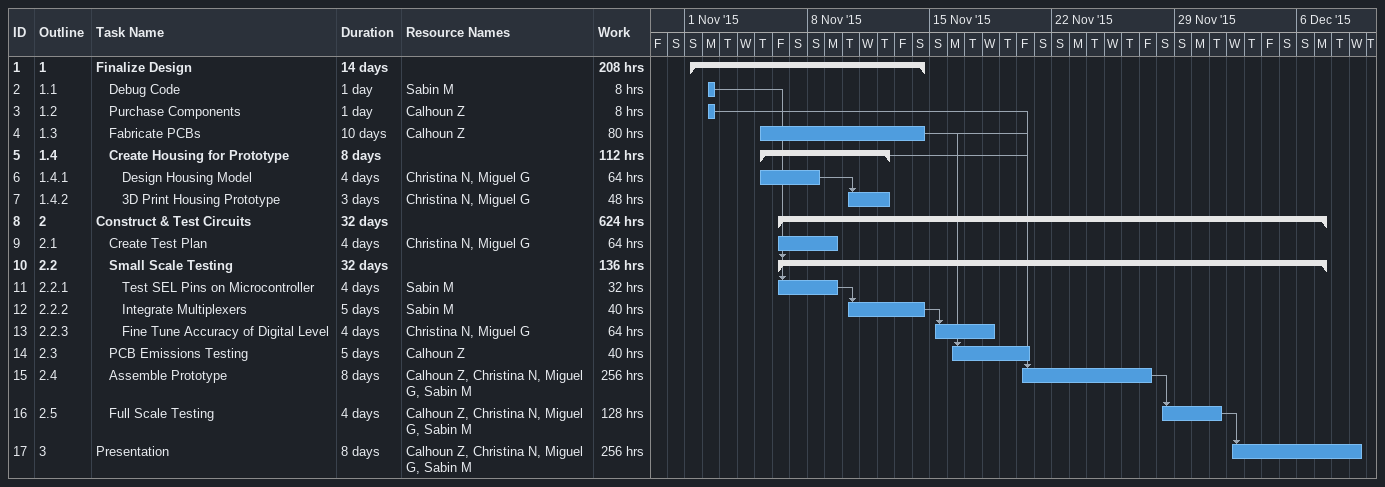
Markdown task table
| ID | WBS | Task | Duration | Start | Finish | Predecessors | Resources | Work (h) |
|---|---|---|---|---|---|---|---|---|
| 1 | 1 | **Finalize Design** | 14d | 2015-11-01 | 2015-11-14 |  |  | 208 |
| 2 | 1.1 | Debug Code | 1d | 2015-11-02 | 2015-11-02 |  | Sabin M | 8 |
| 3 | 1.2 | Purchase Components | 1d | 2015-11-02 | 2015-11-02 |  | Calhoun Z | 8 |
| 4 | 1.3 | Fabricate PCBs | 10d | 2015-11-05 | 2015-11-14 |  | Calhoun Z | 80 |
| 5 | 1.4 | **Create Housing for Prototype** | 8d | 2015-11-05 | 2015-11-12 |  |  | 112 |
| 6 | 1.4.1 | Design Housing Model | 4d | 2015-11-05 | 2015-11-08 |  | Christina N, Miguel G | 64 |
| 7 | 1.4.2 | 3D Print Housing Prototype | 3d | 2015-11-10 | 2015-11-12 | 6 | Christina N, Miguel G | 48 |
| 8 | 2 | **Construct & Test Circuits** | 32d | 2015-11-06 | 2015-12-07 |  |  | 624 |
| 9 | 2.1 | Create Test Plan | 4d | 2015-11-06 | 2015-11-09 |  | Christina N, Miguel G | 64 |
| 10 | 2.2 | **Small Scale Testing** | 32d | 2015-11-06 | 2015-12-07 | 2 |  | 136 |
| 11 | 2.2.1 | Test SEL Pins on Microcontroller | 4d | 2015-11-06 | 2015-11-09 | 2 | Sabin M | 32 |
| 12 | 2.2.2 | Integrate Multiplexers | 5d | 2015-11-10 | 2015-11-14 | 11 | Sabin M | 40 |
| 13 | 2.2.3 | Fine Tune Accuracy of Digital Level | 4d | 2015-11-15 | 2015-11-18 | 12 | Christina N, Miguel G | 64 |
| 14 | 2.3 | PCB Emissions Testing | 5d | 2015-11-16 | 2015-11-20 | 4 | Calhoun Z | 40 |
| 15 | 2.4 | Assemble Prototype | 8d | 2015-11-20 | 2015-11-27 | 3, 4, 5 | Calhoun Z, Christina N, Miguel G, Sabin M | 256 |
| 16 | 2.5 | Full Scale Testing | 4d | 2015-11-28 | 2015-12-01 | 15 | Calhoun Z, Christina N, Miguel G, Sabin M | 128 |
| 17 | 3 | Presentation | 8d | 2015-12-02 | 2015-12-09 | 16 | Calhoun Z, Christina N, Miguel G, Sabin M | 256 |
